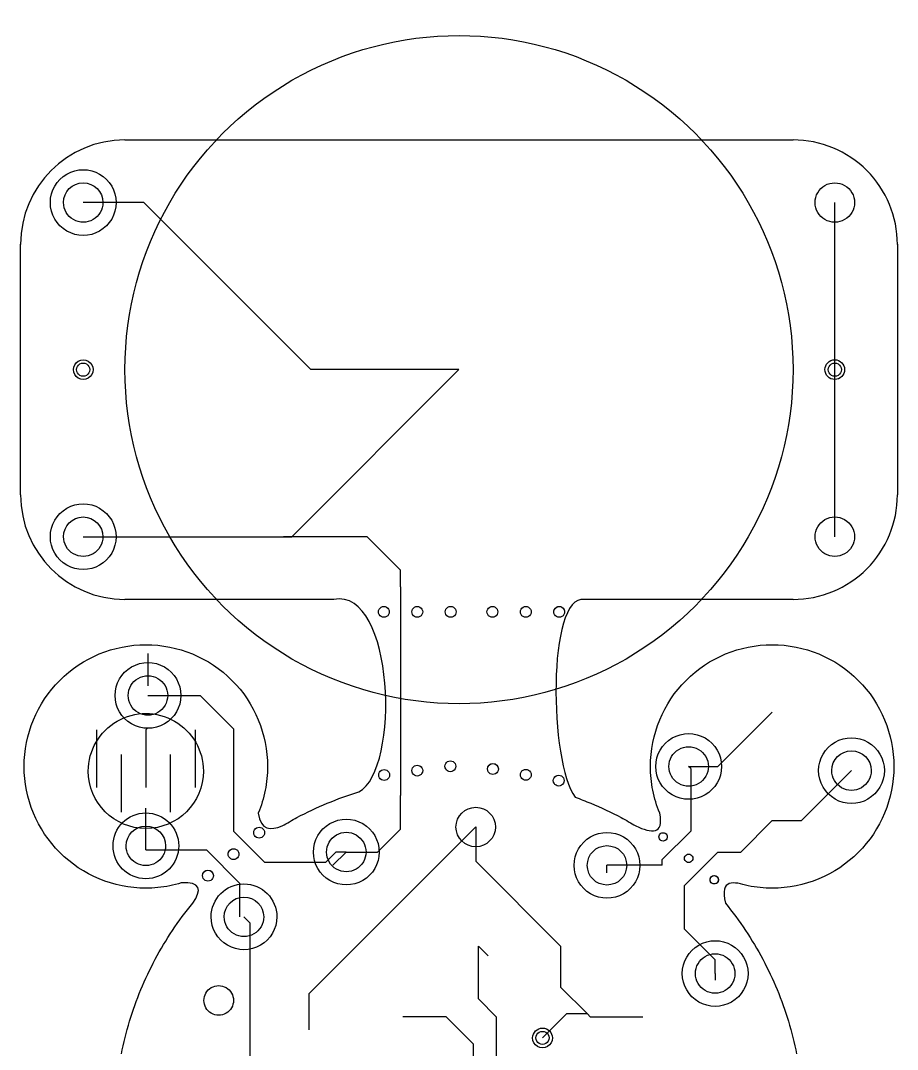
# Model space of a CAD drawing. Extents: x 0.1 to 26.8, y -54.3 to 0.7.
# Drawn here: x 0.1 to 26.77, y -30.56 to 0.72 of the extents above; entities that cross this region are included whole.
import ezdxf

# ---------------------------------------------------------------- set-up
doc = ezdxf.new("R2010")
doc.units = 0
doc.layers.get('0').update_dxf_attribs({"linetype": 'CONTINUOUS'})

msp = doc.modelspace()

# ---------------------------------------------------------------- linework, layer by layer
at = {"color": 7}
for points in [[(3.27406, -2.903362), (23.59406, -2.903362)], [(3.84556, -4.808362), (2.00406, -4.808362)], [(8.92556, -9.888362), (3.84556, -4.808362)], [(24.86406, -9.888362), (24.86406, -4.808362)], [(0.09906, -13.698362), (0.09906, -6.078362)], [(26.76906, -6.078362), (26.76906, -13.698362)], [(8.35406, -14.968362), (13.43406, -9.888362)], [(13.43406, -9.888362), (8.92556, -9.888362)], [(24.86406, -14.968362), (24.86406, -9.888362)], [(2.00406, -14.968362), (2.44856, -14.968362)], [(2.00406, -14.968362), (8.10006, -14.968362), (8.35406, -14.968362)], [(10.64006, -14.968362), (8.10006, -14.968362)], [(11.65606, -15.984362), (10.64006, -14.968362)], [(11.65606, -16.492362), (11.65606, -15.984362)], [(11.65606, -16.492362), (11.65606, -18.016362)], [(9.62406, -16.873362), (8.35406, -16.873362), (7.08406, -16.873362), (5.81406, -16.873362), (4.54406, -16.873362), (3.27406, -16.873362)], [(23.59406, -16.873362), (22.32406, -16.873362), (21.05406, -16.873362), (19.78406, -16.873362), (18.51406, -16.873362), (17.24406, -16.873362)], [(11.65606, -18.016362), (11.65606, -21.572362)], [(3.97256, -18.524362), (3.97256, -19.507342)], [(3.97256, -19.794362), (5.56006, -19.794362)], [(5.56006, -19.794362), (6.57606, -20.810362), (6.57606, -23.858362)], [(20.41906, -21.953362), (21.30806, -21.953362), (22.95906, -20.302362)], [(2.40792, -20.840842), (2.40792, -22.590902)], [(3.97256, -20.777342), (3.90906, -20.840842)], [(3.90906, -20.840842), (3.90906, -22.590902)], [(5.40766, -20.840842), (5.40766, -22.590902)], [(11.65606, -21.572362), (11.65606, -22.842362)], [(3.15976, -21.592682), (3.15976, -23.342742)], [(4.65836, -23.342742), (4.65836, -21.592682)], [(20.48256, -22.016862), (20.41906, -21.953362)], [(20.48256, -22.016862), (20.48256, -23.921862)], [(22.95906, -23.601822), (23.84806, -23.601822), (25.37206, -22.080362)], [(10.95756, -24.556862), (11.65606, -23.858362), (11.65606, -22.842362)], [(3.90906, -24.493362), (3.90906, -23.223362)], [(22.00402, -24.556862), (22.95906, -23.601822)], [(6.57606, -23.858362), (6.57606, -23.921862)], [(6.57606, -23.921862), (7.52856, -24.874362)], [(8.87476, -29.967062), (8.87476, -28.862162), (13.94206, -23.794862)], [(13.94206, -23.794862), (13.94206, -24.831182), (16.52524, -27.414362)], [(19.61642, -24.788002), (20.48256, -23.921862)], [(3.90906, -24.493362), (5.75056, -24.493362)], [(6.76656, -25.509362), (5.75056, -24.493362)], [(10.00506, -24.556862), (9.68756, -24.556862), (9.37006, -24.874362), (7.52856, -24.874362)], [(9.6012, -24.960722), (10.00506, -24.556862)], [(10.00506, -24.556862), (10.95756, -24.556862)], [(20.29206, -25.572862), (21.30806, -24.556862)], [(21.30806, -24.556862), (22.00402, -24.556862)], [(19.61642, -24.960722), (17.93494, -24.960722)], [(17.93494, -25.184242), (17.93494, -24.960722)], [(19.61642, -24.960722), (19.61642, -24.788002)], [(6.76656, -26.525362), (6.76656, -25.636362), (6.76656, -25.509362)], [(21.22424, -27.838542), (20.29206, -26.906362), (20.29206, -25.763362), (20.29206, -25.572862)], [(11.72464, -30.833202), (10.96772, -30.833202), (10.57656, -31.224362), (7.46506, -31.224362), (7.08406, -30.843362), (7.08406, -26.715862), (6.89356, -26.525362)], [(9.75106, -40.876362), (9.92632, -40.876362), (12.79398, -38.008702), (12.99972, -38.008702), (14.06906, -36.939362), (14.06906, -34.399362), (14.57706, -33.891362), (14.57706, -29.573362), (14.02588, -29.022182), (14.02588, -27.414362)], [(14.32306, -27.711542), (14.02588, -27.414362)], [(16.52524, -27.414362), (16.52524, -28.664042), (17.33804, -29.476842), (17.4244, -29.563202), (19.0246, -29.563202)], [(21.22424, -28.250022), (21.22424, -27.838542)], [(21.22424, -28.250022), (21.22424, -28.450682)], [(13.0429, -29.563202), (11.72464, -29.563202)], [(13.87856, -30.398862), (13.0429, -29.563202)], [(17.33804, -29.476842), (16.70304, -29.476842), (15.97406, -30.208362)], [(13.87856, -33.256362), (13.87856, -30.398862)]]:
    msp.add_lwpolyline(points, dxfattribs=at)
for points in [[(2.604999, -4.809048)], [(3.00449, -4.809048)], [(25.464999, -4.809048)], [(2.205, -9.889048)], [(2.304999, -9.889048)], [(23.595, -9.889048)], [(25.065, -9.889048)], [(25.164999, -9.889048)], [(2.604999, -14.969048)], [(3.00449, -14.969048)], [(25.464999, -14.969048)], [(11.314099, -17.255048)], [(11.3141, -17.255048)], [(12.330099, -17.255048)], [(12.3301, -17.255048)], [(13.346099, -17.255048)], [(13.3461, -17.255048)], [(14.616099, -17.255048)], [(14.6161, -17.255048)], [(15.632099, -17.255048)], [(15.6321, -17.255048)], [(16.648099, -17.255048)], [(16.6481, -17.255048)], [(4.573499, -19.795048)], [(4.97299, -19.795048)], [(5.659999, -22.093037)], [(12.330099, -22.081048)], [(12.3301, -22.081048)], [(13.337412, -21.948435)], [(13.337413, -21.948435)], [(14.631542, -22.03162)], [(14.631543, -22.03162)], [(15.632099, -22.208048)], [(15.6321, -22.208048)], [(21.019999, -21.954048)], [(21.41949, -21.954048)], [(25.972999, -22.081048)], [(26.37249, -22.081048)], [(11.322786, -22.213661)], [(11.322787, -22.213661)], [(16.632656, -22.384476)], [(16.632657, -22.384476)], [(7.520406, -23.967963)], [(7.520407, -23.967963)], [(14.542999, -23.795548)], [(4.509999, -24.367048)], [(4.90949, -24.367048)], [(19.768692, -24.094963)], [(19.768693, -24.094963)], [(6.742099, -24.621048)], [(6.7421, -24.621048)], [(10.605999, -24.557548)], [(11.00549, -24.557548)], [(18.536006, -24.960976)], [(18.935497, -24.960976)], [(20.546999, -24.748048)], [(20.547, -24.748048)], [(5.963792, -25.274158)], [(5.963793, -25.274158)], [(21.325306, -25.401158)], [(21.325307, -25.401158)], [(7.494499, -26.526124)], [(7.89399, -26.526124)], [(21.825991, -28.251038)], [(22.225483, -28.251038)], [(6.575006, -29.068918)], [(16.175, -30.209124)], [(16.274999, -30.209124)]]:
    msp.add_lwpolyline(points, close=True, dxfattribs=at)
for points in [[(8.355, -1.09023), (11.498515, 0.724679), (15.371485, 0.724679), (18.515, -1.09023)], [(3.275, -9.889048), (3.275, -6.25923), (5.211485, -2.905139), (8.355, -1.09023)], [(18.515, -1.09023), (21.658515, -2.905139), (23.595, -6.25923), (23.595, -9.889048)], [(3.275, -2.904048), (1.521496, -2.904049), (0.100001, -4.325544), (0.100001, -6.079048)], [(25.840113, -3.833957), (25.244669, -3.238527), (24.437075, -2.904028), (23.595, -2.904048)], [(1.00551, -4.809048), (1.00551, -4.451965), (1.196012, -4.122006), (1.505255, -3.943464)], [(1.505255, -3.943464), (1.814498, -3.764923), (2.195502, -3.764923), (2.504745, -3.943464)], [(2.504745, -3.943464), (2.813988, -4.122006), (3.00449, -4.451965), (3.00449, -4.809048)], [(26.770076, -6.079048), (26.770076, -5.236972), (26.435558, -4.429387), (25.840113, -3.833957)], [(1.405001, -4.809048), (1.405001, -4.477678), (1.67363, -4.209049), (2.005, -4.209049)], [(2.005, -4.209049), (2.33637, -4.209049), (2.604999, -4.477678), (2.604999, -4.809048)], [(24.265001, -4.809048), (24.265001, -4.594689), (24.37936, -4.396613), (24.565, -4.289434)], [(24.565, -4.289434), (24.750641, -4.182254), (24.979359, -4.182254), (25.164999, -4.289434)], [(25.164999, -4.289434), (25.350639, -4.396613), (25.464999, -4.594689), (25.464999, -4.809048)], [(1.505255, -5.674632), (1.196012, -5.49609), (1.00551, -5.166131), (1.00551, -4.809048)], [(1.705, -5.328662), (1.51936, -5.221483), (1.405001, -5.023407), (1.405001, -4.809048)], [(2.604999, -4.809048), (2.604999, -5.023407), (2.490639, -5.221483), (2.304999, -5.328662)], [(3.00449, -4.809048), (3.00449, -5.166131), (2.813988, -5.49609), (2.504745, -5.674632)], [(24.565, -5.328662), (24.37936, -5.221483), (24.265001, -5.023407), (24.265001, -4.809048)], [(25.464999, -4.809048), (25.464999, -5.023407), (25.350639, -5.221483), (25.164999, -5.328662)], [(2.304999, -5.328662), (2.119359, -5.435842), (1.890641, -5.435842), (1.705, -5.328662)], [(25.164999, -5.328662), (24.979359, -5.435842), (24.750641, -5.435842), (24.565, -5.328662)], [(2.504745, -5.674632), (2.195502, -5.853173), (1.814498, -5.853173), (1.505255, -5.674632)], [(1.705, -9.889048), (1.705, -9.781869), (1.76218, -9.682831), (1.855, -9.629241)], [(1.855, -9.629241), (1.94782, -9.575651), (2.062179, -9.575651), (2.155, -9.629241)], [(1.905, -9.715843), (1.96688, -9.680116), (2.04312, -9.680116), (2.105, -9.715843)], [(2.155, -9.629241), (2.24782, -9.682831), (2.304999, -9.781869), (2.304999, -9.889048)], [(24.565, -9.889048), (24.565, -9.723363), (24.699315, -9.589049), (24.865, -9.589049)], [(24.765, -9.715843), (24.82688, -9.680116), (24.90312, -9.680116), (24.965, -9.715843)], [(24.865, -9.589049), (25.030685, -9.589049), (25.164999, -9.723363), (25.164999, -9.889048)], [(1.855, -10.148855), (1.76218, -10.095265), (1.705, -9.996228), (1.705, -9.889048)], [(1.805, -9.889048), (1.805, -9.817595), (1.843119, -9.751569), (1.905, -9.715843)], [(1.905, -10.062253), (1.843119, -10.026527), (1.805, -9.960501), (1.805, -9.889048)], [(2.105, -9.715843), (2.16688, -9.751569), (2.205, -9.817595), (2.205, -9.889048)], [(2.205, -9.889048), (2.205, -9.960501), (2.16688, -10.026527), (2.105, -10.062253)], [(2.304999, -9.889048), (2.304999, -9.996228), (2.24782, -10.095265), (2.155, -10.148855)], [(8.355, -18.687866), (5.211485, -16.872957), (3.275, -13.518866), (3.275, -9.889048)], [(23.595, -9.889048), (23.595, -13.518866), (21.658515, -16.872957), (18.515, -18.687866)], [(24.865, -10.189047), (24.699315, -10.189047), (24.565, -10.054733), (24.565, -9.889048)], [(24.665, -9.889048), (24.665, -9.817595), (24.703119, -9.751569), (24.765, -9.715843)], [(24.765, -10.062253), (24.703119, -10.026527), (24.665, -9.960501), (24.665, -9.889048)], [(25.164999, -9.889048), (25.164999, -10.054733), (25.030685, -10.189047), (24.865, -10.189047)], [(24.965, -9.715843), (25.02688, -9.751569), (25.065, -9.817595), (25.065, -9.889048)], [(25.065, -9.889048), (25.065, -9.960501), (25.02688, -10.026527), (24.965, -10.062253)], [(2.155, -10.148855), (2.062179, -10.202445), (1.94782, -10.202445), (1.855, -10.148855)], [(2.105, -10.062253), (2.04312, -10.09798), (1.96688, -10.09798), (1.905, -10.062253)], [(24.965, -10.062253), (24.90312, -10.09798), (24.82688, -10.09798), (24.765, -10.062253)], [(0.100001, -13.699048), (0.100001, -15.452552), (1.521496, -16.874047), (3.275, -16.874048)], [(25.840113, -15.944139), (26.435558, -15.348709), (26.770076, -14.541124), (26.770076, -13.699048)], [(1.505255, -14.103464), (1.814498, -13.924923), (2.195502, -13.924923), (2.504745, -14.103464)], [(1.00551, -14.969048), (1.00551, -14.611965), (1.196012, -14.282006), (1.505255, -14.103464)], [(1.405001, -14.969048), (1.405001, -14.637678), (1.67363, -14.369049), (2.005, -14.369049)], [(2.005, -14.369049), (2.33637, -14.369049), (2.604999, -14.637678), (2.604999, -14.969048)], [(2.504745, -14.103464), (2.813988, -14.282006), (3.00449, -14.611965), (3.00449, -14.969048)], [(24.565, -14.449434), (24.750641, -14.342254), (24.979359, -14.342254), (25.164999, -14.449434)], [(24.265001, -14.969048), (24.265001, -14.754689), (24.37936, -14.556613), (24.565, -14.449434)], [(25.164999, -14.449434), (25.350639, -14.556613), (25.464999, -14.754689), (25.464999, -14.969048)], [(1.505255, -15.834632), (1.196012, -15.65609), (1.00551, -15.326131), (1.00551, -14.969048)], [(1.705, -15.488662), (1.51936, -15.381483), (1.405001, -15.183407), (1.405001, -14.969048)], [(2.604999, -14.969048), (2.604999, -15.183407), (2.490639, -15.381483), (2.304999, -15.488662)], [(3.00449, -14.969048), (3.00449, -15.326131), (2.813988, -15.65609), (2.504745, -15.834632)], [(24.565, -15.488662), (24.37936, -15.381483), (24.265001, -15.183407), (24.265001, -14.969048)], [(25.464999, -14.969048), (25.464999, -15.183407), (25.350639, -15.381483), (25.164999, -15.488662)], [(2.304999, -15.488662), (2.119359, -15.595842), (1.890641, -15.595842), (1.705, -15.488662)], [(25.164999, -15.488662), (24.979359, -15.595842), (24.750641, -15.595842), (24.565, -15.488662)], [(2.504745, -15.834632), (2.195502, -16.013173), (1.814498, -16.013173), (1.505255, -15.834632)], [(23.595, -16.874048), (24.437075, -16.874068), (25.244669, -16.539569), (25.840113, -15.944139)], [(10.389171, -22.729109), (11.661433, -22.054888), (11.477217, -16.531427), (9.62406, -16.873362)], [(17.24406, -16.873362), (16.109744, -16.721059), (16.180907, -21.8419), (16.966116, -22.889675)], [(10.9839, -17.255048), (10.9839, -17.196063), (11.015368, -17.14156), (11.06645, -17.112067)], [(10.9839, -17.255048), (10.9839, -17.196064), (11.015368, -17.14156), (11.06645, -17.112068)], [(11.06645, -17.112067), (11.117532, -17.082575), (11.180468, -17.082575), (11.23155, -17.112067)], [(11.06645, -17.112068), (11.117532, -17.082576), (11.180468, -17.082576), (11.23155, -17.112068)], [(11.23155, -17.112067), (11.282632, -17.14156), (11.3141, -17.196063), (11.3141, -17.255048)], [(11.23155, -17.112068), (11.282632, -17.14156), (11.314099, -17.196064), (11.314099, -17.255048)], [(11.9999, -17.255048), (11.9999, -17.196063), (12.031368, -17.14156), (12.08245, -17.112067)], [(11.9999, -17.255048), (11.9999, -17.196064), (12.031368, -17.14156), (12.08245, -17.112068)], [(12.08245, -17.112067), (12.133532, -17.082575), (12.196468, -17.082575), (12.24755, -17.112067)], [(12.08245, -17.112068), (12.133532, -17.082576), (12.196468, -17.082576), (12.24755, -17.112068)], [(12.24755, -17.112067), (12.298632, -17.14156), (12.3301, -17.196063), (12.3301, -17.255048)], [(12.24755, -17.112068), (12.298632, -17.14156), (12.330099, -17.196064), (12.330099, -17.255048)], [(13.0159, -17.255048), (13.0159, -17.196063), (13.047368, -17.14156), (13.09845, -17.112067)], [(13.0159, -17.255048), (13.0159, -17.196064), (13.047368, -17.14156), (13.09845, -17.112068)], [(13.09845, -17.112067), (13.149532, -17.082575), (13.212468, -17.082575), (13.26355, -17.112067)], [(13.09845, -17.112068), (13.149532, -17.082576), (13.212468, -17.082576), (13.26355, -17.112068)], [(13.26355, -17.112067), (13.314632, -17.14156), (13.3461, -17.196063), (13.3461, -17.255048)], [(13.26355, -17.112068), (13.314632, -17.14156), (13.346099, -17.196064), (13.346099, -17.255048)], [(14.2859, -17.255048), (14.2859, -17.196063), (14.317368, -17.14156), (14.36845, -17.112067)], [(14.2859, -17.255048), (14.2859, -17.196064), (14.317368, -17.14156), (14.36845, -17.112068)], [(14.36845, -17.112067), (14.419532, -17.082575), (14.482468, -17.082575), (14.53355, -17.112067)], [(14.36845, -17.112068), (14.419532, -17.082576), (14.482468, -17.082576), (14.53355, -17.112068)], [(14.53355, -17.112067), (14.584632, -17.14156), (14.6161, -17.196063), (14.6161, -17.255048)], [(14.53355, -17.112068), (14.584632, -17.14156), (14.616099, -17.196064), (14.616099, -17.255048)], [(15.3019, -17.255048), (15.3019, -17.196063), (15.333368, -17.14156), (15.38445, -17.112067)], [(15.3019, -17.255048), (15.3019, -17.196064), (15.333368, -17.14156), (15.38445, -17.112068)], [(15.38445, -17.112067), (15.435532, -17.082575), (15.498468, -17.082575), (15.54955, -17.112067)], [(15.38445, -17.112068), (15.435532, -17.082576), (15.498468, -17.082576), (15.54955, -17.112068)], [(15.54955, -17.112067), (15.600632, -17.14156), (15.6321, -17.196063), (15.6321, -17.255048)], [(15.54955, -17.112068), (15.600632, -17.14156), (15.632099, -17.196064), (15.632099, -17.255048)], [(16.3179, -17.255048), (16.3179, -17.163866), (16.391818, -17.089948), (16.483, -17.089948)], [(16.3179, -17.255048), (16.3179, -17.196064), (16.349368, -17.14156), (16.40045, -17.112068)], [(16.40045, -17.112068), (16.451532, -17.082576), (16.514468, -17.082576), (16.56555, -17.112068)], [(16.483, -17.089948), (16.574182, -17.089948), (16.6481, -17.163866), (16.6481, -17.255048)], [(16.56555, -17.112068), (16.616632, -17.14156), (16.648099, -17.196064), (16.648099, -17.255048)], [(11.06645, -17.398029), (11.015368, -17.368537), (10.9839, -17.314033), (10.9839, -17.255048)], [(11.06645, -17.398028), (11.015368, -17.368536), (10.9839, -17.314032), (10.9839, -17.255048)], [(11.23155, -17.398028), (11.180468, -17.427521), (11.117532, -17.427521), (11.06645, -17.398028)], [(11.23155, -17.398029), (11.180468, -17.427521), (11.117532, -17.427521), (11.06645, -17.398029)], [(11.3141, -17.255048), (11.3141, -17.314033), (11.282632, -17.368537), (11.23155, -17.398029)], [(11.314099, -17.255048), (11.314099, -17.314032), (11.282632, -17.368536), (11.23155, -17.398028)], [(12.08245, -17.398029), (12.031368, -17.368537), (11.9999, -17.314033), (11.9999, -17.255048)], [(12.08245, -17.398028), (12.031368, -17.368536), (11.9999, -17.314032), (11.9999, -17.255048)], [(12.24755, -17.398028), (12.196468, -17.427521), (12.133532, -17.427521), (12.08245, -17.398028)], [(12.24755, -17.398029), (12.196468, -17.427521), (12.133532, -17.427521), (12.08245, -17.398029)], [(12.3301, -17.255048), (12.3301, -17.314033), (12.298632, -17.368537), (12.24755, -17.398029)], [(12.330099, -17.255048), (12.330099, -17.314032), (12.298632, -17.368536), (12.24755, -17.398028)], [(13.09845, -17.398029), (13.047368, -17.368537), (13.0159, -17.314033), (13.0159, -17.255048)], [(13.09845, -17.398028), (13.047368, -17.368536), (13.0159, -17.314032), (13.0159, -17.255048)], [(13.26355, -17.398028), (13.212468, -17.427521), (13.149532, -17.427521), (13.09845, -17.398028)], [(13.26355, -17.398029), (13.212468, -17.427521), (13.149532, -17.427521), (13.09845, -17.398029)], [(13.3461, -17.255048), (13.3461, -17.314033), (13.314632, -17.368537), (13.26355, -17.398029)], [(13.346099, -17.255048), (13.346099, -17.314032), (13.314632, -17.368536), (13.26355, -17.398028)], [(14.36845, -17.398029), (14.317368, -17.368537), (14.2859, -17.314033), (14.2859, -17.255048)], [(14.36845, -17.398028), (14.317368, -17.368536), (14.2859, -17.314032), (14.2859, -17.255048)], [(14.53355, -17.398028), (14.482468, -17.427521), (14.419532, -17.427521), (14.36845, -17.398028)], [(14.53355, -17.398029), (14.482468, -17.427521), (14.419532, -17.427521), (14.36845, -17.398029)], [(14.6161, -17.255048), (14.6161, -17.314033), (14.584632, -17.368537), (14.53355, -17.398029)], [(14.616099, -17.255048), (14.616099, -17.314032), (14.584632, -17.368536), (14.53355, -17.398028)], [(15.38445, -17.398029), (15.333368, -17.368537), (15.3019, -17.314033), (15.3019, -17.255048)], [(15.38445, -17.398028), (15.333368, -17.368536), (15.3019, -17.314032), (15.3019, -17.255048)], [(15.54955, -17.398028), (15.498468, -17.427521), (15.435532, -17.427521), (15.38445, -17.398028)], [(15.54955, -17.398029), (15.498468, -17.427521), (15.435532, -17.427521), (15.38445, -17.398029)], [(15.6321, -17.255048), (15.6321, -17.314033), (15.600632, -17.368537), (15.54955, -17.398029)], [(15.632099, -17.255048), (15.632099, -17.314032), (15.600632, -17.368536), (15.54955, -17.398028)], [(16.40045, -17.398029), (16.349368, -17.368537), (16.3179, -17.314033), (16.3179, -17.255048)], [(16.40045, -17.398028), (16.349368, -17.368536), (16.3179, -17.314032), (16.3179, -17.255048)], [(16.56555, -17.398028), (16.514468, -17.427521), (16.451532, -17.427521), (16.40045, -17.398028)], [(16.56555, -17.398029), (16.514468, -17.427521), (16.451532, -17.427521), (16.40045, -17.398029)], [(16.6481, -17.255048), (16.6481, -17.314033), (16.616632, -17.368537), (16.56555, -17.398029)], [(16.648099, -17.255048), (16.648099, -17.314032), (16.616632, -17.368536), (16.56555, -17.398028)], [(1.291824, -19.335871), (1.986207, -18.641488), (2.927993, -18.251387), (3.91, -18.251387)], [(3.91, -18.251387), (4.892006, -18.251387), (5.833792, -18.641488), (6.528175, -19.335871)], [(20.341824, -19.335871), (21.036208, -18.641488), (21.977994, -18.251387), (22.96, -18.251387)], [(22.96, -18.251387), (23.942006, -18.251387), (24.883792, -18.641488), (25.578176, -19.335871)], [(3.473755, -18.929464), (3.782998, -18.750923), (4.164002, -18.750923), (4.473245, -18.929464)], [(18.515, -18.687866), (15.371485, -20.502775), (11.498515, -20.502775), (8.355, -18.687866)], [(2.97401, -19.795048), (2.97401, -19.437965), (3.164512, -19.108006), (3.473755, -18.929464)], [(4.473245, -18.929464), (4.782488, -19.108006), (4.97299, -19.437965), (4.97299, -19.795048)], [(0.20734, -21.954047), (0.20734, -20.97204), (0.597441, -20.030254), (1.291824, -19.335871)], [(3.373501, -19.795048), (3.373501, -19.580689), (3.48786, -19.382613), (3.6735, -19.275434)], [(3.6735, -19.275434), (3.859141, -19.168254), (4.087859, -19.168254), (4.273499, -19.275434)], [(4.273499, -19.275434), (4.459139, -19.382613), (4.573499, -19.580689), (4.573499, -19.795048)], [(6.528175, -19.335871), (7.222559, -20.030254), (7.612659, -20.97204), (7.612659, -21.954047)], [(19.25734, -21.954047), (19.257341, -20.97204), (19.647441, -20.030254), (20.341824, -19.335871)], [(25.578176, -19.335871), (26.272559, -20.030255), (26.662659, -20.97204), (26.662659, -21.954047)], [(3.473755, -20.660632), (3.164512, -20.48209), (2.97401, -20.152131), (2.97401, -19.795048)], [(3.6735, -20.314662), (3.48786, -20.207483), (3.373501, -20.009407), (3.373501, -19.795048)], [(4.573499, -19.795048), (4.573499, -20.009407), (4.459139, -20.207483), (4.273499, -20.314662)], [(4.97299, -19.795048), (4.97299, -20.152131), (4.782488, -20.48209), (4.473245, -20.660632)], [(3.035, -20.577493), (3.576452, -20.264886), (4.243548, -20.264886), (4.784999, -20.577493)], [(4.273499, -20.314662), (4.087859, -20.421842), (3.859141, -20.421842), (3.6735, -20.314662)], [(2.160001, -22.093037), (2.160001, -21.467822), (2.493549, -20.8901), (3.035, -20.577493)], [(4.784999, -20.577493), (5.326451, -20.8901), (5.659999, -21.467822), (5.659999, -22.093037)], [(4.473245, -20.660632), (4.164002, -20.839173), (3.782998, -20.839173), (3.473755, -20.660632)], [(19.920255, -21.088464), (20.229498, -20.909923), (20.610502, -20.909923), (20.919745, -21.088464)], [(19.42051, -21.954048), (19.42051, -21.596965), (19.611012, -21.267006), (19.920255, -21.088464)], [(20.919745, -21.088464), (21.228988, -21.267006), (21.41949, -21.596965), (21.41949, -21.954048)], [(24.37351, -22.081048), (24.37351, -21.723965), (24.564012, -21.394006), (24.873255, -21.215464)], [(24.873255, -21.215464), (25.182498, -21.036923), (25.563502, -21.036923), (25.872745, -21.215464)], [(25.872745, -21.215464), (26.181988, -21.394006), (26.37249, -21.723965), (26.37249, -22.081048)], [(19.820001, -21.954048), (19.820001, -21.739689), (19.93436, -21.541613), (20.12, -21.434434)], [(20.12, -21.434434), (20.305641, -21.327254), (20.534359, -21.327254), (20.719999, -21.434434)], [(20.719999, -21.434434), (20.905639, -21.541613), (21.019999, -21.739689), (21.019999, -21.954048)], [(24.773001, -22.081048), (24.773001, -21.749678), (25.04163, -21.481049), (25.373, -21.481049)], [(25.373, -21.481049), (25.70437, -21.481049), (25.972999, -21.749678), (25.972999, -22.081048)], [(13.007213, -21.948435), (13.007213, -21.88945), (13.038681, -21.834946), (13.089763, -21.805454)], [(13.007214, -21.948435), (13.007214, -21.88945), (13.038681, -21.834946), (13.089763, -21.805454)], [(13.089763, -21.805454), (13.140845, -21.775962), (13.203781, -21.775962), (13.254863, -21.805454)], [(13.089763, -21.805454), (13.140845, -21.775962), (13.203781, -21.775962), (13.254863, -21.805454)], [(13.254863, -21.805454), (13.305945, -21.834946), (13.337413, -21.88945), (13.337413, -21.948435)], [(13.254863, -21.805454), (13.305945, -21.834946), (13.337412, -21.88945), (13.337412, -21.948435)], [(14.301343, -22.03162), (14.301343, -21.940437), (14.375261, -21.86652), (14.466443, -21.86652)], [(14.301344, -22.03162), (14.301344, -21.972635), (14.332811, -21.918131), (14.383893, -21.888639)], [(14.383893, -21.888639), (14.434975, -21.859147), (14.497911, -21.859147), (14.548993, -21.888639)], [(14.466443, -21.86652), (14.557625, -21.86652), (14.631543, -21.940437), (14.631543, -22.03162)], [(14.548993, -21.888639), (14.600075, -21.918131), (14.631542, -21.972635), (14.631542, -22.03162)], [(1.291824, -24.572223), (0.59744, -23.87784), (0.20734, -22.936053), (0.20734, -21.954047)], [(3.91, -23.843036), (2.943502, -23.843036), (2.160001, -23.059535), (2.160001, -22.093037)], [(5.659999, -22.093037), (5.659999, -23.059535), (4.876498, -23.843036), (3.91, -23.843036)], [(7.612659, -21.954047), (7.612659, -22.199548), (7.588278, -22.442536), (7.540857, -22.679773)], [(10.992587, -22.213661), (10.992587, -22.154677), (11.024054, -22.100173), (11.075137, -22.070681)], [(10.992587, -22.213661), (10.992587, -22.154677), (11.024055, -22.100173), (11.075137, -22.070681)], [(11.075137, -22.070681), (11.126219, -22.041188), (11.189154, -22.041188), (11.240237, -22.070681)], [(11.075137, -22.070681), (11.126219, -22.041189), (11.189154, -22.041189), (11.240236, -22.070681)], [(11.240236, -22.070681), (11.291318, -22.100173), (11.322786, -22.154677), (11.322786, -22.213661)], [(11.240237, -22.070681), (11.291319, -22.100173), (11.322787, -22.154677), (11.322787, -22.213661)], [(11.9999, -22.081048), (11.9999, -22.022063), (12.031368, -21.96756), (12.08245, -21.938067)], [(11.9999, -22.081048), (11.9999, -22.022064), (12.031368, -21.96756), (12.08245, -21.938068)], [(12.08245, -22.224029), (12.031368, -22.194537), (11.9999, -22.140033), (11.9999, -22.081048)], [(12.08245, -22.224028), (12.031368, -22.194536), (11.9999, -22.140032), (11.9999, -22.081048)], [(12.08245, -21.938067), (12.133532, -21.908575), (12.196468, -21.908575), (12.24755, -21.938067)], [(12.08245, -21.938068), (12.133532, -21.908576), (12.196468, -21.908576), (12.24755, -21.938068)], [(12.24755, -21.938067), (12.298632, -21.96756), (12.3301, -22.022063), (12.3301, -22.081048)], [(12.24755, -21.938068), (12.298632, -21.96756), (12.330099, -22.022064), (12.330099, -22.081048)], [(12.3301, -22.081048), (12.3301, -22.140033), (12.298632, -22.194537), (12.24755, -22.224029)], [(12.330099, -22.081048), (12.330099, -22.140032), (12.298632, -22.194536), (12.24755, -22.224028)], [(13.089763, -22.091415), (13.038681, -22.061923), (13.007213, -22.007419), (13.007213, -21.948435)], [(13.089763, -22.091415), (13.038681, -22.061923), (13.007214, -22.007419), (13.007214, -21.948435)], [(13.254863, -22.091415), (13.203781, -22.120908), (13.140845, -22.120908), (13.089763, -22.091415)], [(13.254863, -22.091415), (13.203781, -22.120907), (13.140845, -22.120907), (13.089763, -22.091415)], [(13.337413, -21.948435), (13.337413, -22.007419), (13.305945, -22.061923), (13.254863, -22.091415)], [(13.337412, -21.948435), (13.337412, -22.007419), (13.305945, -22.061923), (13.254863, -22.091415)], [(14.383893, -22.1746), (14.332811, -22.145108), (14.301343, -22.090604), (14.301343, -22.03162)], [(14.383893, -22.1746), (14.332811, -22.145108), (14.301344, -22.090604), (14.301344, -22.03162)], [(14.548993, -22.1746), (14.497911, -22.204093), (14.434975, -22.204093), (14.383893, -22.1746)], [(14.548993, -22.1746), (14.497911, -22.204092), (14.434975, -22.204092), (14.383893, -22.1746)], [(14.631543, -22.03162), (14.631543, -22.090604), (14.600075, -22.145108), (14.548993, -22.1746)], [(14.631542, -22.03162), (14.631542, -22.090604), (14.600075, -22.145108), (14.548993, -22.1746)], [(15.3019, -22.208048), (15.3019, -22.149063), (15.333368, -22.09456), (15.38445, -22.065067)], [(15.3019, -22.208048), (15.3019, -22.149064), (15.333368, -22.09456), (15.38445, -22.065068)], [(15.38445, -22.351029), (15.333368, -22.321537), (15.3019, -22.267033), (15.3019, -22.208048)], [(15.38445, -22.351028), (15.333368, -22.321536), (15.3019, -22.267032), (15.3019, -22.208048)], [(15.38445, -22.065067), (15.435532, -22.035575), (15.498468, -22.035575), (15.54955, -22.065067)], [(15.38445, -22.065068), (15.435532, -22.035576), (15.498468, -22.035576), (15.54955, -22.065068)], [(15.54955, -22.065067), (15.600632, -22.09456), (15.6321, -22.149063), (15.6321, -22.208048)], [(15.54955, -22.065068), (15.600632, -22.09456), (15.632099, -22.149064), (15.632099, -22.208048)], [(15.6321, -22.208048), (15.6321, -22.267033), (15.600632, -22.321537), (15.54955, -22.351029)], [(15.632099, -22.208048), (15.632099, -22.267032), (15.600632, -22.321536), (15.54955, -22.351028)], [(19.329143, -22.679773), (19.281722, -22.442536), (19.25734, -22.199548), (19.25734, -21.954047)], [(19.920255, -22.819632), (19.611012, -22.64109), (19.42051, -22.311131), (19.42051, -21.954048)], [(20.12, -22.473662), (19.93436, -22.366483), (19.820001, -22.168407), (19.820001, -21.954048)], [(21.019999, -21.954048), (21.019999, -22.168407), (20.905639, -22.366483), (20.719999, -22.473662)], [(21.41949, -21.954048), (21.41949, -22.311131), (21.228988, -22.64109), (20.919745, -22.819632)], [(24.873255, -22.946632), (24.564012, -22.76809), (24.37351, -22.438131), (24.37351, -22.081048)], [(25.073, -22.600662), (24.88736, -22.493483), (24.773001, -22.295407), (24.773001, -22.081048)], [(26.662659, -21.954047), (26.662659, -22.936053), (26.272559, -23.877839), (25.578176, -24.572223)], [(25.972999, -22.081048), (25.972999, -22.295407), (25.858639, -22.493483), (25.672999, -22.600662)], [(26.37249, -22.081048), (26.37249, -22.438131), (26.181988, -22.76809), (25.872745, -22.946632)], [(11.075137, -22.356642), (11.024054, -22.32715), (10.992587, -22.272646), (10.992587, -22.213661)], [(11.075137, -22.356642), (11.024055, -22.32715), (10.992587, -22.272646), (10.992587, -22.213661)], [(11.240237, -22.356642), (11.189154, -22.386135), (11.126219, -22.386135), (11.075137, -22.356642)], [(11.240236, -22.356642), (11.189154, -22.386134), (11.126219, -22.386134), (11.075137, -22.356642)], [(11.322786, -22.213661), (11.322786, -22.272646), (11.291318, -22.32715), (11.240236, -22.356642)], [(11.322787, -22.213661), (11.322787, -22.272646), (11.291319, -22.32715), (11.240237, -22.356642)], [(12.24755, -22.224028), (12.196468, -22.253521), (12.133532, -22.253521), (12.08245, -22.224028)], [(12.24755, -22.224029), (12.196468, -22.253521), (12.133532, -22.253521), (12.08245, -22.224029)], [(15.54955, -22.351028), (15.498468, -22.380521), (15.435532, -22.380521), (15.38445, -22.351028)], [(15.54955, -22.351029), (15.498468, -22.380521), (15.435532, -22.380521), (15.38445, -22.351029)], [(16.302457, -22.384476), (16.302457, -22.325492), (16.333924, -22.270988), (16.385007, -22.241496)], [(16.302457, -22.384476), (16.302457, -22.325492), (16.333925, -22.270988), (16.385007, -22.241496)], [(16.385007, -22.527457), (16.333924, -22.497965), (16.302457, -22.443461), (16.302457, -22.384476)], [(16.385007, -22.527457), (16.333925, -22.497965), (16.302457, -22.443461), (16.302457, -22.384476)], [(16.385007, -22.241496), (16.436089, -22.212003), (16.499024, -22.212003), (16.550107, -22.241496)], [(16.385007, -22.241496), (16.436089, -22.212004), (16.499024, -22.212004), (16.550106, -22.241496)], [(16.550106, -22.241496), (16.601188, -22.270988), (16.632656, -22.325492), (16.632656, -22.384476)], [(16.632656, -22.384476), (16.632656, -22.443461), (16.601188, -22.497965), (16.550106, -22.527457)], [(16.550107, -22.241496), (16.601189, -22.270988), (16.632657, -22.325492), (16.632657, -22.384476)], [(16.632657, -22.384476), (16.632657, -22.443461), (16.601189, -22.497965), (16.550107, -22.527457)], [(20.719999, -22.473662), (20.534359, -22.580842), (20.305641, -22.580842), (20.12, -22.473662)], [(7.540857, -22.679773), (7.493435, -22.91701), (7.422973, -23.148496), (7.330812, -23.370994)], [(9.427271, -23.073611), (9.74193, -22.943275), (10.062945, -22.828283), (10.389171, -22.729109)], [(16.550107, -22.527457), (16.499024, -22.55695), (16.436089, -22.55695), (16.385007, -22.527457)], [(16.550106, -22.527457), (16.499024, -22.556949), (16.436089, -22.556949), (16.385007, -22.527457)], [(19.539188, -23.370994), (19.447027, -23.148496), (19.376565, -22.91701), (19.329143, -22.679773)], [(20.919745, -22.819632), (20.610502, -22.998173), (20.229498, -22.998173), (19.920255, -22.819632)], [(25.672999, -22.600662), (25.487359, -22.707842), (25.258641, -22.707842), (25.073, -22.600662)], [(8.503506, -23.510177), (8.804309, -23.349627), (9.112612, -23.203947), (9.427271, -23.073611)], [(16.966116, -22.889675), (17.126481, -22.947111), (17.285399, -23.008443), (17.442729, -23.073611)], [(17.442729, -23.073611), (17.757388, -23.203947), (18.065691, -23.349627), (18.366494, -23.510177)], [(25.872745, -22.946632), (25.563502, -23.125173), (25.182498, -23.125173), (24.873255, -22.946632)], [(2.91051, -24.367048), (2.91051, -23.815045), (3.357997, -23.367558), (3.91, -23.367558)], [(3.91, -23.367558), (4.462003, -23.367558), (4.90949, -23.815045), (4.90949, -24.367048)], [(7.330812, -23.370994), (7.402227, -23.911771), (7.705516, -23.89605), (8.058069, -23.762094)], [(13.343001, -23.795548), (13.343001, -23.464178), (13.61163, -23.195549), (13.943, -23.195549)], [(13.943, -23.195549), (14.27437, -23.195549), (14.542999, -23.464178), (14.542999, -23.795548)], [(18.811931, -23.762095), (19.294465, -23.980986), (19.674767, -24.051176), (19.539188, -23.370994)], [(3.310001, -24.367048), (3.310001, -24.035678), (3.57863, -23.767049), (3.91, -23.767049)], [(3.91, -23.767049), (4.24137, -23.767049), (4.509999, -24.035678), (4.509999, -24.367048)], [(8.058069, -23.762094), (8.204578, -23.674444), (8.353104, -23.590452), (8.503506, -23.510177)], [(9.00651, -24.557548), (9.00651, -24.200465), (9.197012, -23.870506), (9.506255, -23.691964)], [(9.506255, -23.691964), (9.815498, -23.513423), (10.196502, -23.513423), (10.505745, -23.691964)], [(10.505745, -23.691964), (10.814988, -23.870506), (11.00549, -24.200465), (11.00549, -24.557548)], [(18.366494, -23.510177), (18.516896, -23.590452), (18.665422, -23.674444), (18.811931, -23.762095)], [(7.190207, -23.967963), (7.190207, -23.908979), (7.221674, -23.854475), (7.272757, -23.824982)], [(7.190207, -23.967963), (7.190207, -23.908979), (7.221675, -23.854475), (7.272757, -23.824983)], [(7.272757, -24.110944), (7.221674, -24.081452), (7.190207, -24.026948), (7.190207, -23.967963)], [(7.272757, -24.110944), (7.221675, -24.081451), (7.190207, -24.026948), (7.190207, -23.967963)], [(7.272757, -23.824982), (7.323839, -23.79549), (7.386774, -23.79549), (7.437857, -23.824982)], [(7.272757, -23.824983), (7.323839, -23.795491), (7.386774, -23.795491), (7.437856, -23.824983)], [(7.437856, -23.824983), (7.488938, -23.854475), (7.520406, -23.908979), (7.520406, -23.967963)], [(7.520406, -23.967963), (7.520406, -24.026948), (7.488938, -24.081451), (7.437856, -24.110944)], [(7.437857, -23.824982), (7.488939, -23.854475), (7.520407, -23.908979), (7.520407, -23.967963)], [(7.520407, -23.967963), (7.520407, -24.026948), (7.488939, -24.081452), (7.437857, -24.110944)], [(9.406001, -24.557548), (9.406001, -24.343189), (9.52036, -24.145113), (9.706, -24.037934)], [(9.706, -24.037934), (9.891641, -23.930754), (10.120359, -23.930754), (10.305999, -24.037934)], [(10.305999, -24.037934), (10.491639, -24.145113), (10.605999, -24.343189), (10.605999, -24.557548)], [(13.943, -24.395547), (13.61163, -24.395547), (13.343001, -24.126918), (13.343001, -23.795548)], [(14.542999, -23.795548), (14.542999, -24.126918), (14.27437, -24.395547), (13.943, -24.395547)], [(17.436262, -24.095393), (17.745505, -23.916851), (18.126509, -23.916851), (18.435752, -24.095393)], [(19.514693, -24.094963), (19.514693, -24.049591), (19.538899, -24.007664), (19.578193, -23.984978)], [(19.514694, -24.094963), (19.514694, -24.049591), (19.538899, -24.007665), (19.578193, -23.984978)], [(19.578193, -23.984978), (19.617487, -23.962292), (19.665899, -23.962292), (19.705193, -23.984978)], [(19.578193, -23.984978), (19.617487, -23.962292), (19.665899, -23.962292), (19.705193, -23.984978)], [(19.705193, -23.984978), (19.744487, -24.007664), (19.768693, -24.049591), (19.768693, -24.094963)], [(19.705193, -23.984978), (19.744487, -24.007665), (19.768692, -24.049591), (19.768692, -24.094963)], [(3.91, -25.366538), (3.357997, -25.366538), (2.91051, -24.919051), (2.91051, -24.367048)], [(3.61, -24.886662), (3.42436, -24.779483), (3.310001, -24.581407), (3.310001, -24.367048)], [(4.90949, -24.367048), (4.90949, -24.919051), (4.462003, -25.366538), (3.91, -25.366538)], [(4.509999, -24.367048), (4.509999, -24.581407), (4.395639, -24.779483), (4.209999, -24.886662)], [(7.437857, -24.110944), (7.386774, -24.140436), (7.323839, -24.140436), (7.272757, -24.110944)], [(7.437856, -24.110944), (7.386774, -24.140436), (7.323839, -24.140436), (7.272757, -24.110944)], [(16.936517, -24.960976), (16.936517, -24.603893), (17.127019, -24.273934), (17.436262, -24.095393)], [(17.336008, -24.960976), (17.336008, -24.629606), (17.604637, -24.360977), (17.936007, -24.360977)], [(17.936007, -24.360977), (18.267377, -24.360977), (18.536006, -24.629606), (18.536006, -24.960976)], [(18.435752, -24.095393), (18.744995, -24.273934), (18.935497, -24.603893), (18.935497, -24.960976)], [(19.578193, -24.204948), (19.538899, -24.182262), (19.514693, -24.140336), (19.514693, -24.094963)], [(19.578193, -24.204948), (19.538899, -24.182262), (19.514694, -24.140336), (19.514694, -24.094963)], [(19.705193, -24.204948), (19.665899, -24.227635), (19.617487, -24.227635), (19.578193, -24.204948)], [(19.705193, -24.204948), (19.665899, -24.227634), (19.617487, -24.227634), (19.578193, -24.204948)], [(19.768693, -24.094963), (19.768693, -24.140336), (19.744487, -24.182262), (19.705193, -24.204948)], [(19.768692, -24.094963), (19.768692, -24.140336), (19.744487, -24.182262), (19.705193, -24.204948)], [(3.91, -25.656708), (2.927993, -25.656708), (1.986207, -25.266607), (1.291824, -24.572223)], [(6.4119, -24.621048), (6.4119, -24.529866), (6.485818, -24.455948), (6.577, -24.455948)], [(6.4119, -24.621048), (6.4119, -24.562064), (6.443368, -24.50756), (6.49445, -24.478068)], [(6.49445, -24.764029), (6.443368, -24.734537), (6.4119, -24.680033), (6.4119, -24.621048)], [(6.49445, -24.764028), (6.443368, -24.734536), (6.4119, -24.680032), (6.4119, -24.621048)], [(6.49445, -24.478068), (6.545532, -24.448576), (6.608468, -24.448576), (6.65955, -24.478068)], [(6.577, -24.455948), (6.668182, -24.455948), (6.7421, -24.529866), (6.7421, -24.621048)], [(6.65955, -24.478068), (6.710632, -24.50756), (6.742099, -24.562064), (6.742099, -24.621048)], [(6.7421, -24.621048), (6.7421, -24.680033), (6.710632, -24.734537), (6.65955, -24.764029)], [(6.742099, -24.621048), (6.742099, -24.680032), (6.710632, -24.734536), (6.65955, -24.764028)], [(9.506255, -25.423132), (9.197012, -25.24459), (9.00651, -24.914631), (9.00651, -24.557548)], [(9.706, -25.077162), (9.52036, -24.969983), (9.406001, -24.771907), (9.406001, -24.557548)], [(10.605999, -24.557548), (10.605999, -24.771907), (10.491639, -24.969983), (10.305999, -25.077162)], [(11.00549, -24.557548), (11.00549, -24.914631), (10.814988, -25.24459), (10.505745, -25.423132)], [(20.293, -24.748048), (20.293, -24.702675), (20.317206, -24.660749), (20.3565, -24.638063)], [(20.293, -24.748048), (20.293, -24.702675), (20.317206, -24.66075), (20.3565, -24.638063)], [(20.3565, -24.638063), (20.395794, -24.615376), (20.444206, -24.615376), (20.4835, -24.638063)], [(20.3565, -24.638063), (20.395794, -24.615377), (20.444206, -24.615377), (20.4835, -24.638063)], [(20.4835, -24.638063), (20.522794, -24.660749), (20.547, -24.702675), (20.547, -24.748048)], [(20.4835, -24.638063), (20.522793, -24.66075), (20.546999, -24.702675), (20.546999, -24.748048)], [(25.578176, -24.572223), (24.883793, -25.266607), (23.942007, -25.656708), (22.96, -25.656708)], [(4.209999, -24.886662), (4.024359, -24.993842), (3.795641, -24.993842), (3.61, -24.886662)], [(6.65955, -24.764028), (6.608468, -24.793521), (6.545532, -24.793521), (6.49445, -24.764028)], [(6.65955, -24.764029), (6.608468, -24.793521), (6.545532, -24.793521), (6.49445, -24.764029)], [(17.436262, -25.82656), (17.127019, -25.648018), (16.936517, -25.31806), (16.936517, -24.960976)], [(17.936007, -25.560975), (17.604637, -25.560975), (17.336008, -25.292346), (17.336008, -24.960976)], [(18.536006, -24.960976), (18.536006, -25.292346), (18.267377, -25.560975), (17.936007, -25.560975)], [(18.935497, -24.960976), (18.935497, -25.31806), (18.744995, -25.648018), (18.435752, -25.82656)], [(20.3565, -24.858033), (20.317206, -24.835347), (20.293, -24.793421), (20.293, -24.748048)], [(20.3565, -24.858033), (20.317206, -24.835347), (20.293, -24.793421), (20.293, -24.748048)], [(20.4835, -24.858033), (20.444206, -24.88072), (20.395794, -24.88072), (20.3565, -24.858033)], [(20.4835, -24.858033), (20.444206, -24.880719), (20.395794, -24.880719), (20.3565, -24.858033)], [(20.547, -24.748048), (20.547, -24.793421), (20.522794, -24.835347), (20.4835, -24.858033)], [(20.546999, -24.748048), (20.546999, -24.793421), (20.522793, -24.835347), (20.4835, -24.858033)], [(5.633593, -25.274158), (5.633593, -25.182976), (5.707511, -25.109058), (5.798693, -25.109058)], [(5.716143, -25.417139), (5.665061, -25.387647), (5.633593, -25.333143), (5.633593, -25.274158)], [(5.633594, -25.274158), (5.633594, -25.215174), (5.665061, -25.16067), (5.716143, -25.131178)], [(5.716143, -25.417139), (5.665061, -25.387646), (5.633594, -25.333143), (5.633594, -25.274158)], [(5.716143, -25.131178), (5.767225, -25.101686), (5.830161, -25.101686), (5.881243, -25.131178)], [(5.798693, -25.109058), (5.889875, -25.109058), (5.963793, -25.182976), (5.963793, -25.274158)], [(5.881243, -25.131178), (5.932325, -25.16067), (5.963792, -25.215174), (5.963792, -25.274158)], [(5.963793, -25.274158), (5.963793, -25.333143), (5.932325, -25.387647), (5.881243, -25.417139)], [(5.963792, -25.274158), (5.963792, -25.333143), (5.932325, -25.387646), (5.881243, -25.417139)], [(10.305999, -25.077162), (10.120359, -25.184342), (9.891641, -25.184342), (9.706, -25.077162)], [(21.071307, -25.401158), (21.071307, -25.331018), (21.128167, -25.274159), (21.198307, -25.274159)], [(21.071307, -25.401158), (21.071307, -25.355786), (21.095513, -25.313859), (21.134807, -25.291173)], [(21.134807, -25.291173), (21.174101, -25.268487), (21.222513, -25.268487), (21.261807, -25.291173)], [(21.198307, -25.274159), (21.268446, -25.274159), (21.325306, -25.331018), (21.325306, -25.401158)], [(21.261807, -25.291173), (21.301101, -25.313859), (21.325307, -25.355786), (21.325307, -25.401158)], [(4.635726, -25.584904), (4.398489, -25.632326), (4.155501, -25.656708), (3.91, -25.656708)], [(4.986864, -25.49666), (4.871525, -25.531722), (4.754345, -25.561193), (4.635726, -25.584904)], [(5.333996, -26.11197), (5.621798, -25.698602), (5.578205, -25.456276), (4.986864, -25.49666)], [(5.881243, -25.417139), (5.830161, -25.446631), (5.767225, -25.446631), (5.716143, -25.417139)], [(5.881243, -25.417139), (5.830161, -25.446631), (5.767225, -25.446631), (5.716143, -25.417139)], [(5.89501, -26.526124), (5.89501, -25.974121), (6.342497, -25.526634), (6.8945, -25.526634)], [(6.8945, -25.526634), (7.446503, -25.526634), (7.89399, -25.974121), (7.89399, -26.526124)], [(10.505745, -25.423132), (10.196502, -25.601673), (9.815498, -25.601673), (9.506255, -25.423132)], [(21.134807, -25.511143), (21.095513, -25.488457), (21.071307, -25.446531), (21.071307, -25.401158)], [(21.198307, -25.528158), (21.128167, -25.528158), (21.071307, -25.471298), (21.071307, -25.401158)], [(21.261807, -25.511143), (21.222513, -25.53383), (21.174101, -25.53383), (21.134807, -25.511143)], [(21.325306, -25.401158), (21.325306, -25.471298), (21.268446, -25.528158), (21.198307, -25.528158)], [(21.325307, -25.401158), (21.325307, -25.446531), (21.301101, -25.488457), (21.261807, -25.511143)], [(22.234274, -25.584904), (21.795601, -25.461077), (21.364157, -25.347767), (21.536004, -26.11197)], [(22.96, -25.656708), (22.714498, -25.656708), (22.471511, -25.632326), (22.234274, -25.584904)], [(6.294501, -26.526124), (6.294501, -26.194754), (6.56313, -25.926125), (6.8945, -25.926125)], [(6.8945, -25.926125), (7.22587, -25.926125), (7.494499, -26.194754), (7.494499, -26.526124)], [(18.435752, -25.82656), (18.126509, -26.005102), (17.745505, -26.005102), (17.436262, -25.82656)], [(4.721837, -26.938864), (4.911652, -26.654206), (5.115863, -26.378192), (5.333996, -26.11197)], [(21.536004, -26.11197), (21.754137, -26.378192), (21.958348, -26.654206), (22.148163, -26.938864)], [(6.394755, -27.391708), (6.085512, -27.213166), (5.89501, -26.883208), (5.89501, -26.526124)], [(6.5945, -27.045738), (6.40886, -26.938559), (6.294501, -26.740483), (6.294501, -26.526124)], [(7.494499, -26.526124), (7.494499, -26.740483), (7.380139, -26.938559), (7.194499, -27.045738)], [(7.89399, -26.526124), (7.89399, -26.883208), (7.703488, -27.213166), (7.394245, -27.391708)], [(4.196053, -27.81763), (4.356603, -27.516826), (4.532022, -27.223524), (4.721837, -26.938864)], [(7.194499, -27.045738), (7.008859, -27.152918), (6.780141, -27.152918), (6.5945, -27.045738)], [(20.726248, -27.385455), (21.035491, -27.206913), (21.416494, -27.206913), (21.725738, -27.385455)], [(22.148163, -26.938864), (22.337978, -27.223524), (22.513397, -27.516826), (22.673947, -27.81763)], [(7.394245, -27.391708), (7.085002, -27.57025), (6.703998, -27.57025), (6.394755, -27.391708)], [(20.226503, -28.251038), (20.226503, -27.893955), (20.417004, -27.563996), (20.726248, -27.385455)], [(21.725738, -27.385455), (22.034981, -27.563996), (22.225483, -27.893955), (22.225483, -28.251038)], [(3.759488, -28.741395), (3.889824, -28.426738), (4.035504, -28.118432), (4.196053, -27.81763)], [(20.625994, -28.251038), (20.625994, -28.036679), (20.740353, -27.838604), (20.925993, -27.731424)], [(20.925993, -27.731424), (21.111633, -27.624245), (21.340352, -27.624245), (21.525992, -27.731424)], [(21.525992, -27.731424), (21.711632, -27.838604), (21.825991, -28.036679), (21.825991, -28.251038)], [(22.673947, -27.81763), (22.834497, -28.118432), (22.980177, -28.426738), (23.110513, -28.741395)], [(20.726248, -29.116622), (20.417004, -28.93808), (20.226503, -28.608122), (20.226503, -28.251038)], [(20.925993, -28.770652), (20.740353, -28.663473), (20.625994, -28.465397), (20.625994, -28.251038)], [(21.825991, -28.251038), (21.825991, -28.465397), (21.711632, -28.663473), (21.525992, -28.770652)], [(22.225483, -28.251038), (22.225483, -28.608122), (22.034981, -28.93808), (21.725738, -29.116622)], [(3.414985, -29.703296), (3.51416, -29.377069), (3.629152, -29.056056), (3.759488, -28.741395)], [(5.675008, -29.068918), (5.675008, -28.908149), (5.760777, -28.759592), (5.900007, -28.679208)], [(5.900007, -28.679208), (6.039237, -28.598823), (6.210776, -28.598823), (6.350006, -28.679208)], [(6.350006, -28.679208), (6.489237, -28.759592), (6.575006, -28.908149), (6.575006, -29.068918)], [(21.525992, -28.770652), (21.340352, -28.877832), (21.111633, -28.877832), (20.925993, -28.770652)], [(23.110513, -28.741395), (23.240849, -29.056056), (23.355841, -29.377069), (23.455015, -29.703296)], [(5.900007, -29.458629), (5.760777, -29.378244), (5.675008, -29.229687), (5.675008, -29.068918)], [(6.575006, -29.068918), (6.575006, -29.229687), (6.489237, -29.378244), (6.350006, -29.458629)], [(21.725738, -29.116622), (21.416494, -29.295164), (21.035491, -29.295164), (20.726248, -29.116622)], [(3.16539, -30.696461), (3.232455, -30.360958), (3.315811, -30.029521), (3.414985, -29.703296)], [(6.350006, -29.458629), (6.210776, -29.539013), (6.039237, -29.539013), (5.900007, -29.458629)], [(23.455015, -29.703296), (23.554189, -30.029521), (23.637546, -30.360958), (23.70461, -30.696461)], [(15.675, -30.209124), (15.675, -30.043439), (15.809315, -29.909125), (15.975, -29.909125)], [(15.875, -30.035919), (15.93688, -30.000192), (16.01312, -30.000192), (16.075, -30.035919)], [(15.975, -29.909125), (16.140685, -29.909125), (16.274999, -30.043439), (16.274999, -30.209124)], [(15.825, -30.468931), (15.73218, -30.415342), (15.675, -30.316304), (15.675, -30.209124)], [(15.775, -30.209124), (15.775, -30.137671), (15.813119, -30.071646), (15.875, -30.035919)], [(15.875, -30.382329), (15.813119, -30.346603), (15.775, -30.280577), (15.775, -30.209124)], [(16.075, -30.035919), (16.13688, -30.071646), (16.175, -30.137671), (16.175, -30.209124)], [(16.175, -30.209124), (16.175, -30.280577), (16.13688, -30.346603), (16.075, -30.382329)], [(16.274999, -30.209124), (16.274999, -30.316304), (16.21782, -30.415342), (16.125, -30.468931)], [(16.125, -30.468931), (16.032179, -30.522521), (15.91782, -30.522521), (15.825, -30.468931)], [(16.075, -30.382329), (16.01312, -30.418056), (15.93688, -30.418056), (15.875, -30.382329)]]:
    msp.add_open_spline(points, degree=3, dxfattribs=at)

doc.saveas('drawing.dxf')
